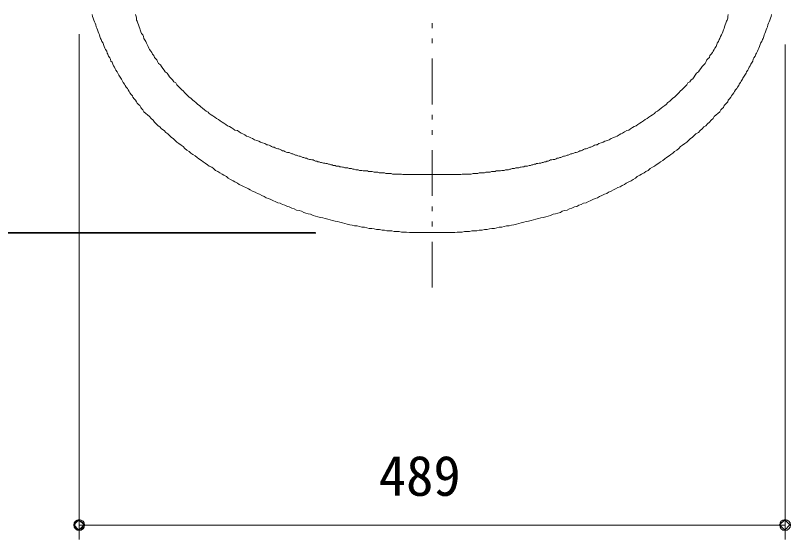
# Model space of a CAD drawing. Units: millimetres, scale not verified. Extents: x -1392 to 1350, y -947 to 991.
# Drawn here: x -764 to -227, y 118 to 481 of the extents above; entities that cross this region are included whole.
import ezdxf
from ezdxf.enums import TextEntityAlignment as Align

# ---------------------------------------------------------------- set-up
doc = ezdxf.new("R2010")
doc.units = ezdxf.units.MM
doc.header["$LTSCALE"] = 10
doc.header["$PDMODE"] = 32
doc.header["$PDSIZE"] = 6
doc.layers.add('0-1_レイヤー_1', color=7, linetype='Continuous', lineweight=18)
doc.layers.add('0-7', color=7, linetype='Continuous', lineweight=5)
doc.styles.add('ＭＳ ゴシック', font='')
doc.styles.get('ＭＳ ゴシック').set_extended_font_data('MS Gothic')

msp = doc.modelspace()

# ---------------------------------------------------------------- linework, layer by layer
at = {"layer": '0-1_レイヤー_1'}
for p, q in [((-475.35, 472.54), (-475.35, 475.93)), ((-475.35, 461.96), (-475.35, 465.35)), ((-475.35, 419.63), (-475.35, 451.38)), ((-475.35, 409.04), (-475.35, 412.43)), ((-475.35, 398.46), (-475.35, 401.85)), ((-475.35, 356.13), (-475.35, 387.88)), ((-475.35, 345.54), (-475.35, 348.93)), ((-475.35, 334.96), (-475.35, 338.35)), ((-475.35, 292.63), (-475.35, 324.38))]:
    msp.add_line(p, q, dxfattribs=at)
at = {"layer": '0-1_レイヤー_1', "color": 5}
for p, q in [((-720.04, 468.31), (-720.04, 118.22)), ((-230.67, 461.12), (-230.67, 118.22)), ((-556.21, 330.73), (-938.48, 330.73)), ((-720.04, 127.95), (-230.67, 127.95))]:
    msp.add_line(p, q, dxfattribs=at)
at = {"layer": '0-1_レイヤー_1'}
for points in [[(-711.15, 481.86), (-710.73, 480.59), (-710.3, 479.32), (-709.88, 478.05), (-709.46, 476.78), (-709.03, 475.93), (-708.61, 474.66), (-708.19, 473.39), (-707.76, 472.54), (-707.34, 471.28)], [(-681.09, 481.86), (-680.67, 480.59), (-680.25, 479.32)], [(-680.25, 479.32), (-680.25, 478.05), (-679.82, 477.2), (-679.4, 475.93), (-678.98, 474.66), (-678.55, 473.39), (-678.13, 472.12), (-677.71, 471.28), (-677.28, 470.01), (-676.86, 468.74), (-676.01, 467.89), (-675.59, 466.62), (-675.17, 465.35), (-674.74, 464.5), (-673.9, 463.23), (-673.47, 461.96), (-673.05, 461.12), (-672.2, 459.85), (-671.78, 458.57), (-671.36, 457.73), (-670.51, 456.46), (-669.66, 455.61), (-669.24, 454.34), (-668.39, 453.5), (-667.97, 452.23), (-667.12, 451.38), (-666.28, 450.53), (-665.85, 449.26), (-665.01, 447.99), (-663.74, 447.15), (-662.89, 445.88), (-662.04, 444.61), (-661.2, 443.34), (-660.35, 442.07), (-659.08, 441.22), (-658.23, 439.95), (-657.39, 438.68), (-656.12, 437.41), (-655.27, 436.56), (-654.42, 435.29)], [(-274.69, 467.89), (-274.27, 468.74), (-273.85, 470.01), (-273.42, 471.28), (-273, 472.12), (-272.58, 473.39), (-272.15, 474.66), (-271.73, 475.93), (-271.31, 477.2), (-270.88, 478.05), (-270.46, 479.32), (-270.46, 480.59), (-270.04, 481.86)], [(-248.87, 458.57), (-248.45, 459.85), (-248.02, 461.12), (-247.6, 461.96), (-246.75, 463.23), (-246.33, 464.5), (-245.91, 465.35), (-245.48, 466.62), (-245.06, 467.89), (-244.64, 468.74), (-244.21, 470.01), (-243.79, 471.28), (-243.37, 472.54), (-242.94, 473.39), (-242.52, 474.66), (-242.1, 475.93), (-241.67, 476.78), (-241.25, 478.05), (-240.83, 479.32), (-240.4, 480.59), (-239.98, 481.86)], [(-707.34, 471.28), (-706.92, 470.01), (-706.49, 468.74), (-706.07, 467.89), (-705.65, 466.62), (-705.22, 465.35), (-704.8, 464.5), (-704.38, 463.23), (-703.53, 461.96), (-703.11, 461.12), (-702.68, 459.85), (-702.26, 458.57), (-701.84, 457.73), (-700.99, 456.46), (-700.57, 455.19), (-700.14, 454.34), (-699.72, 453.07), (-698.87, 451.8), (-698.45, 450.96), (-698.03, 449.68), (-697.18, 448.84), (-696.76, 447.57), (-696.33, 446.3), (-695.49, 445.45), (-695.06, 444.18), (-694.64, 443.34), (-693.79, 442.07), (-693.37, 441.22), (-692.52, 439.95), (-692.1, 439.1), (-691.25, 437.83), (-690.83, 436.99), (-689.98, 435.72), (-689.56, 434.87), (-688.71, 433.6), (-688.29, 432.75), (-687.44, 431.48), (-686.6, 430.64), (-686.17, 429.79), (-685.33, 428.52)], [(-307.29, 424.71), (-306.44, 425.56), (-305.17, 426.82), (-304.33, 427.67), (-303.06, 428.94), (-302.21, 429.79), (-300.94, 431.06), (-300.09, 431.9), (-298.82, 433.18), (-297.98, 434.45), (-296.71, 435.29), (-295.86, 436.56), (-294.59, 437.41), (-293.74, 438.68), (-292.9, 439.95), (-292.05, 441.22), (-290.78, 442.07), (-289.93, 443.34), (-289.09, 444.61), (-288.24, 445.88), (-286.97, 447.15), (-286.12, 447.99), (-285.28, 449.26), (-284.85, 450.53), (-284.01, 451.38), (-283.16, 452.23), (-282.74, 453.5), (-281.89, 454.34), (-281.04, 455.61), (-280.62, 456.46), (-279.77, 457.73), (-279.35, 458.57), (-278.5, 459.85), (-278.08, 461.12), (-277.66, 461.96), (-276.81, 463.23), (-276.39, 464.5), (-275.96, 465.35), (-275.54, 466.62), (-274.69, 467.89)], [(-273.42, 417.51), (-273, 418.78), (-272.15, 419.63), (-271.31, 420.48), (-270.46, 421.32), (-270.04, 422.59), (-269.19, 423.44), (-268.34, 424.71), (-267.92, 425.56), (-267.07, 426.4), (-266.23, 427.67), (-265.8, 428.52), (-264.96, 429.79), (-264.11, 430.64), (-263.69, 431.48), (-262.84, 432.75), (-262.42, 433.6), (-261.57, 434.87), (-261.15, 435.72), (-260.3, 436.99), (-259.88, 437.83), (-259.03, 439.1), (-258.61, 439.95), (-257.76, 441.22), (-257.34, 442.07), (-256.49, 443.34), (-256.07, 444.18), (-255.64, 445.45), (-254.8, 446.3), (-254.37, 447.57), (-253.53, 448.84), (-253.1, 449.68), (-252.68, 450.96), (-252.26, 451.8), (-251.41, 453.07), (-250.99, 454.34), (-250.56, 455.19), (-249.72, 456.46), (-249.29, 457.73), (-248.87, 458.57)], [(-654.42, 435.29), (-653.15, 434.45), (-652.31, 433.18), (-651.04, 431.9), (-650.19, 431.06), (-648.92, 429.79), (-648.07, 428.94), (-646.8, 427.67), (-645.96, 426.82), (-644.69, 425.56), (-643.84, 424.71), (-642.57, 423.86), (-641.3, 422.59), (-640.45, 421.75), (-639.18, 420.9), (-637.91, 419.63), (-636.64, 418.78), (-635.8, 417.93), (-634.53, 417.09), (-633.26, 415.82), (-631.99, 414.97), (-630.72, 414.13), (-629.87, 413.28), (-628.6, 412.43), (-627.33, 411.59), (-626.06, 410.74), (-624.79, 409.89), (-623.52, 409.04), (-622.25, 408.2), (-620.98, 407.35), (-619.71, 406.51), (-618.44, 405.66), (-617.17, 404.81), (-615.9, 404.39), (-614.63, 403.54), (-613.36, 402.7), (-612.09, 401.85), (-610.4, 401.43), (-609.13, 400.58), (-607.86, 399.73)], [(-685.33, 428.52), (-684.9, 427.67), (-684.06, 426.4), (-683.21, 425.56), (-682.79, 424.71), (-681.94, 423.44), (-681.09, 422.59), (-680.25, 421.32), (-679.82, 420.48), (-678.98, 419.63), (-678.13, 418.78), (-677.28, 417.51), (-676.86, 416.67), (-676.01, 415.82), (-675.17, 414.55), (-673.9, 413.28), (-672.63, 412.43), (-671.36, 411.16), (-670.09, 409.89), (-668.82, 408.62), (-667.97, 407.35), (-666.7, 406.08), (-665.43, 404.81), (-664.16, 403.97), (-662.89, 402.7), (-661.2, 401.43), (-659.93, 400.15), (-658.66, 399.31), (-657.39, 398.04), (-656.12, 396.77), (-654.85, 395.92), (-653.58, 394.65), (-652.31, 393.38), (-651.04, 392.54), (-649.34, 391.27), (-648.07, 390.42), (-646.8, 389.15), (-645.53, 387.88), (-643.84, 387.03), (-642.57, 385.76)], [(-356.82, 393.38), (-355.55, 394.23), (-353.86, 394.65), (-352.59, 395.07), (-351.32, 395.92), (-350.05, 396.35), (-348.35, 397.19), (-347.08, 397.62), (-345.81, 398.46), (-344.54, 399.31), (-343.27, 399.73), (-342, 400.58), (-340.31, 401.43), (-339.04, 401.85), (-337.77, 402.7), (-336.5, 403.54), (-335.23, 404.39), (-333.96, 404.81), (-332.69, 405.66), (-331.42, 406.51), (-330.15, 407.35), (-328.88, 408.2), (-327.61, 409.04), (-326.34, 409.89), (-325.07, 410.74), (-323.8, 411.59), (-322.53, 412.43), (-321.26, 413.28), (-320.41, 414.13), (-319.14, 414.97), (-317.87, 415.82), (-316.6, 417.09), (-315.33, 417.93), (-314.06, 418.78), (-313.22, 419.63), (-311.95, 420.9), (-310.68, 421.75), (-309.83, 422.59), (-308.56, 423.86), (-307.29, 424.71)], [(-324.22, 375.18), (-322.53, 376.03), (-321.26, 376.87), (-319.99, 377.72), (-318.3, 378.99), (-317.03, 379.84), (-315.33, 380.68), (-314.06, 381.95), (-312.79, 382.8), (-311.1, 384.07), (-309.83, 384.92), (-308.56, 385.76), (-307.29, 387.03), (-305.6, 387.88), (-304.33, 389.15), (-303.06, 390.42), (-301.79, 391.27), (-300.09, 392.54), (-298.82, 393.38), (-297.55, 394.65), (-296.28, 395.92), (-295.01, 396.77), (-293.74, 398.04), (-292.47, 399.31), (-290.78, 400.15), (-289.51, 401.43), (-288.24, 402.7), (-286.97, 403.97), (-285.7, 404.81), (-284.43, 406.08), (-283.16, 407.35), (-281.89, 408.62), (-280.62, 409.89), (-279.77, 411.16), (-278.5, 412.43), (-277.23, 413.28), (-275.96, 414.55), (-275.12, 415.82), (-274.27, 416.67), (-273.42, 417.51)], [(-607.86, 399.73), (-606.59, 399.31), (-605.32, 398.46), (-604.05, 397.62), (-602.35, 397.19), (-601.08, 396.35), (-599.81, 395.92), (-598.54, 395.07), (-596.85, 394.65), (-595.58, 394.23), (-594.31, 393.38), (-593.04, 392.96), (-591.35, 392.54), (-590.08, 391.69), (-589.23, 391.69), (-588.38, 391.27), (-587.54, 390.84), (-586.69, 390.42), (-585.84, 390), (-585, 390), (-584.15, 389.57), (-583.3, 389.15), (-582.46, 388.73), (-581.61, 388.73), (-580.76, 388.3), (-579.92, 387.88), (-579.07, 387.46), (-578.22, 387.46), (-577.38, 387.03), (-576.53, 386.61), (-575.68, 386.18), (-574.41, 386.18), (-573.57, 385.76), (-572.72, 385.34), (-571.87, 385.34), (-571.03, 384.92), (-570.18, 384.49), (-569.33, 384.49), (-568.49, 384.07), (-567.64, 383.65)], [(-392.38, 381.11), (-391.53, 381.53), (-390.26, 381.53), (-389.42, 381.95), (-388.57, 382.38), (-387.72, 382.38), (-386.88, 382.8), (-386.03, 382.8), (-385.18, 383.22), (-384.34, 383.65), (-383.49, 383.65), (-382.64, 384.07), (-381.8, 384.49), (-380.95, 384.49), (-380.1, 384.92), (-379.26, 385.34), (-378.41, 385.34), (-377.14, 385.76), (-376.29, 386.18), (-375.45, 386.18), (-374.6, 386.61), (-373.75, 387.03), (-372.91, 387.46), (-372.06, 387.46), (-371.21, 387.88), (-370.37, 388.3), (-369.52, 388.73), (-368.67, 388.73), (-367.83, 389.15), (-366.98, 389.57), (-366.13, 390), (-365.29, 390), (-364.44, 390.42), (-363.59, 390.84), (-362.75, 391.27), (-361.9, 391.69), (-361.05, 391.69), (-359.78, 392.54), (-358.09, 392.96), (-356.82, 393.38)], [(-642.57, 385.76), (-641.3, 384.92), (-639.61, 384.07), (-638.34, 382.8), (-637.07, 381.95), (-635.37, 380.68), (-634.1, 379.84), (-632.83, 378.99), (-631.14, 377.72), (-629.87, 376.87), (-628.18, 376.03), (-626.91, 375.18), (-625.64, 373.91), (-623.94, 373.06), (-622.67, 372.22), (-620.98, 371.37), (-619.71, 370.52), (-618.02, 369.68), (-616.75, 368.4), (-615.05, 367.56), (-613.36, 366.71), (-612.09, 365.87), (-610.4, 365.02), (-609.13, 364.17), (-607.43, 363.32), (-605.74, 362.48), (-604.47, 362.06), (-602.78, 361.21), (-601.51, 360.36), (-599.81, 359.52), (-598.12, 358.67), (-596.43, 357.82), (-595.16, 357.4), (-593.46, 356.55), (-591.77, 355.71), (-590.5, 354.86), (-588.81, 354.43), (-587.11, 353.59), (-585.42, 352.74), (-584.15, 352.32)], [(-567.64, 383.65), (-566.79, 383.65), (-565.95, 383.22), (-565.1, 382.8), (-564.25, 382.8), (-563.41, 382.38), (-562.56, 382.38), (-561.71, 381.95), (-560.44, 381.53), (-559.6, 381.53), (-558.75, 381.11), (-557.9, 381.11), (-557.06, 380.68), (-556.21, 380.26), (-555.36, 380.26), (-554.52, 379.84), (-553.67, 379.84), (-552.82, 379.41), (-551.98, 379.41), (-550.71, 378.99), (-549.86, 378.99), (-549.01, 378.57), (-548.17, 378.57), (-547.32, 378.14), (-546.47, 378.14), (-545.63, 377.72), (-544.78, 377.72), (-543.93, 377.29), (-542.66, 377.29), (-541.82, 376.87), (-540.97, 376.87), (-540.12, 376.87), (-539.28, 376.45), (-538.43, 376.45), (-537.58, 376.03), (-536.74, 376.03), (-535.89, 375.6), (-534.62, 375.6), (-533.77, 375.6)], [(-427.09, 373.91), (-426.25, 373.91), (-425.4, 373.91), (-424.55, 374.33), (-423.71, 374.33), (-422.44, 374.33), (-421.59, 374.76), (-420.74, 374.76), (-419.9, 375.18), (-419.05, 375.18), (-418.2, 375.18), (-417.36, 375.6), (-416.09, 375.6), (-415.24, 375.6), (-414.39, 376.03), (-413.55, 376.03), (-412.7, 376.45), (-411.85, 376.45), (-411.01, 376.87), (-410.16, 376.87), (-409.31, 376.87), (-408.04, 377.29), (-407.2, 377.29), (-406.35, 377.72), (-405.5, 377.72), (-404.66, 378.14), (-403.81, 378.14), (-402.96, 378.57), (-402.12, 378.57), (-401.27, 378.99), (-400, 378.99), (-399.15, 379.41), (-398.31, 379.41), (-397.46, 379.84), (-396.61, 379.84), (-395.77, 380.26), (-394.92, 380.26), (-394.07, 380.68), (-393.23, 381.11), (-392.38, 381.11)], [(-533.77, 375.6), (-532.93, 375.18), (-532.08, 375.18), (-531.23, 375.18), (-530.39, 374.76), (-529.54, 374.76), (-528.27, 374.33), (-527.42, 374.33), (-526.58, 374.33), (-525.73, 373.91), (-524.88, 373.91), (-524.04, 373.91), (-523.19, 373.49), (-522.34, 373.49), (-521.07, 373.49), (-520.23, 373.49), (-519.38, 373.06), (-518.53, 373.06), (-517.69, 373.06), (-516.84, 373.06), (-515.57, 372.64), (-514.72, 372.64), (-513.88, 372.64), (-513.03, 372.64), (-512.18, 372.22), (-511.34, 372.22), (-510.49, 372.22), (-509.22, 372.22), (-508.37, 372.22), (-507.53, 371.79), (-506.68, 371.79), (-505.83, 371.79), (-504.99, 371.79), (-503.72, 371.79), (-502.87, 371.37), (-502.02, 371.37), (-501.18, 371.37), (-500.33, 371.37), (-499.48, 371.37), (-498.64, 371.37)], [(-498.64, 371.37), (-497.37, 371.37), (-496.52, 371.37), (-495.67, 370.95), (-494.83, 370.95), (-493.98, 370.95), (-493.13, 370.95), (-491.86, 370.95), (-491.02, 370.95), (-490.17, 370.95), (-489.32, 370.95), (-488.48, 370.95), (-487.63, 370.95), (-486.36, 370.95), (-485.51, 370.95), (-484.67, 370.95), (-483.82, 370.95), (-482.97, 370.95), (-482.13, 370.95), (-480.86, 370.95), (-480.01, 370.95), (-479.16, 370.95), (-478.32, 370.95), (-477.47, 370.95), (-476.62, 370.95), (-475.35, 370.95), (-474.51, 370.95), (-473.66, 370.95), (-472.81, 370.95), (-471.97, 370.95), (-471.12, 370.95), (-469.85, 370.95), (-469, 370.95), (-468.16, 370.95), (-467.31, 370.95), (-466.46, 370.95), (-465.62, 370.95), (-464.35, 370.95), (-463.5, 370.95), (-462.65, 370.95)], [(-462.65, 370.95), (-461.81, 370.95), (-460.96, 370.95), (-460.11, 370.95), (-459.27, 370.95), (-458, 370.95), (-457.15, 370.95), (-456.3, 370.95), (-455.46, 370.95), (-454.61, 371.37), (-453.76, 371.37), (-452.49, 371.37), (-451.65, 371.37), (-450.8, 371.37), (-449.95, 371.37), (-449.11, 371.37), (-448.26, 371.37), (-446.99, 371.79), (-446.14, 371.79), (-445.3, 371.79), (-444.45, 371.79), (-443.6, 371.79), (-442.76, 372.22), (-441.49, 372.22), (-440.64, 372.22), (-439.79, 372.22), (-438.95, 372.22), (-438.1, 372.64), (-437.25, 372.64), (-436.41, 372.64), (-435.14, 372.64), (-434.29, 373.06), (-433.44, 373.06), (-432.6, 373.06), (-431.75, 373.06), (-430.9, 373.49), (-430.06, 373.49), (-428.79, 373.49), (-427.94, 373.49), (-427.09, 373.91)], [(-385.18, 345.54), (-383.49, 345.97), (-381.8, 346.39), (-380.1, 347.24), (-378.41, 347.66), (-376.72, 348.51), (-375.02, 348.93), (-373.75, 349.78), (-372.06, 350.2), (-370.37, 351.05), (-368.67, 351.47), (-366.98, 352.32), (-365.71, 352.74), (-364.02, 353.59), (-362.32, 354.43), (-360.63, 354.86), (-359.36, 355.71), (-357.67, 356.55), (-355.97, 357.4), (-354.28, 357.82), (-353.01, 358.67), (-351.32, 359.52), (-349.62, 360.36), (-348.35, 361.21), (-346.66, 362.06), (-344.97, 362.48), (-343.7, 363.32), (-342, 364.17), (-340.73, 365.02), (-339.04, 365.87), (-337.35, 366.71), (-336.08, 367.56), (-334.38, 368.4), (-333.11, 369.68), (-331.42, 370.52), (-330.15, 371.37), (-328.46, 372.22), (-327.19, 373.06), (-325.49, 373.91), (-324.22, 375.18)], [(-584.15, 352.32), (-582.46, 351.47), (-580.76, 351.05), (-579.07, 350.2), (-577.38, 349.78), (-575.68, 348.93), (-574.41, 348.51), (-572.72, 347.66), (-571.03, 347.24), (-569.33, 346.39), (-567.64, 345.97), (-565.95, 345.54), (-564.25, 344.7), (-562.98, 344.28), (-561.29, 343.85), (-559.6, 343.43), (-557.9, 342.58), (-556.21, 342.16), (-554.52, 341.74), (-552.82, 341.31), (-551.13, 340.89), (-549.44, 340.47), (-547.74, 340.04), (-546.05, 339.62), (-544.36, 339.2), (-542.66, 338.77), (-540.97, 338.35), (-539.28, 337.93), (-537.58, 337.5), (-535.89, 337.08), (-534.2, 336.65), (-532.5, 336.23), (-530.81, 335.81), (-529.12, 335.39), (-527.42, 335.39), (-525.73, 334.96), (-524.04, 334.54), (-522.34, 334.54), (-520.65, 334.12), (-518.96, 333.69)], [(-451.22, 331.57), (-449.53, 331.57), (-447.84, 332), (-446.14, 332), (-444.45, 332), (-442.76, 332.42), (-440.64, 332.42), (-438.95, 332.85), (-437.25, 332.85), (-435.56, 333.27), (-433.87, 333.69), (-432.17, 333.69), (-430.48, 334.12), (-428.79, 334.54), (-427.09, 334.54), (-425.4, 334.96), (-423.71, 335.39), (-422.01, 335.39), (-420.32, 335.81), (-418.63, 336.23), (-416.93, 336.65), (-415.24, 337.08), (-413.55, 337.5), (-411.85, 337.93), (-410.16, 338.35), (-408.47, 338.77), (-406.77, 339.2), (-405.08, 339.62), (-403.39, 340.04), (-401.69, 340.47), (-400, 340.89), (-398.31, 341.31), (-396.61, 341.74), (-394.92, 342.16), (-393.23, 342.58), (-391.53, 343.43), (-389.84, 343.85), (-388.15, 344.28), (-386.45, 344.7), (-385.18, 345.54)], [(-518.96, 333.69), (-517.26, 333.69), (-515.57, 333.27), (-513.88, 332.85), (-511.76, 332.85), (-510.07, 332.42), (-508.37, 332.42), (-506.68, 332), (-504.99, 332), (-503.29, 332), (-501.6, 331.57), (-499.91, 331.57), (-498.21, 331.57), (-496.52, 331.15), (-494.83, 331.15), (-493.13, 331.15), (-491.02, 330.73), (-489.32, 330.73), (-487.63, 330.73), (-485.94, 330.73), (-484.24, 330.73), (-482.55, 330.73), (-480.86, 330.73), (-479.16, 330.73), (-477.47, 330.73), (-475.35, 330.73), (-473.66, 330.73), (-471.97, 330.73), (-470.27, 330.73), (-468.58, 330.73), (-466.89, 330.73), (-465.19, 330.73), (-463.5, 330.73), (-461.81, 330.73), (-459.69, 330.73), (-458, 331.15), (-456.3, 331.15), (-454.61, 331.15), (-452.92, 331.57), (-451.22, 331.57)]]:
    msp.add_lwpolyline(points, dxfattribs=at)
at = {"layer": '0-1_レイヤー_1', "color": 5}
for points in [[(-716.65, 128.16), (-720.25, 131.76), (-723.85, 128.16), (-720.25, 124.57)], [(-227.28, 128.16), (-230.88, 131.76), (-234.48, 128.16), (-230.88, 124.57)]]:
    msp.add_lwpolyline(points, close=True, dxfattribs=at)
at = {"layer": '0-7'}
for p, q in [((-720.05, 468.06), (-720.05, 118.06)), ((-230.66, 461.06), (-230.66, 118.06)), ((-556.1, 330.46), (-938.1, 330.46)), ((-720.05, 128.06), (-230.66, 128.06))]:
    msp.add_line(p, q, dxfattribs=at)
for centre in [(-720.05, 128.06), (-230.66, 128.06)]:
    msp.add_circle(centre, 3.75, dxfattribs=at)
msp.add_point((-720.05, 128.06), dxfattribs=at)

# ---------------------------------------------------------------- texts
at = {"layer": '0-7', "style": 'ＭＳ ゴシック'}
msp.add_text('489', height=27.86, dxfattribs=at).set_placement((-512.39, 139.97), align=Align.BOTTOM_LEFT)

doc.saveas('drawing.dxf')
